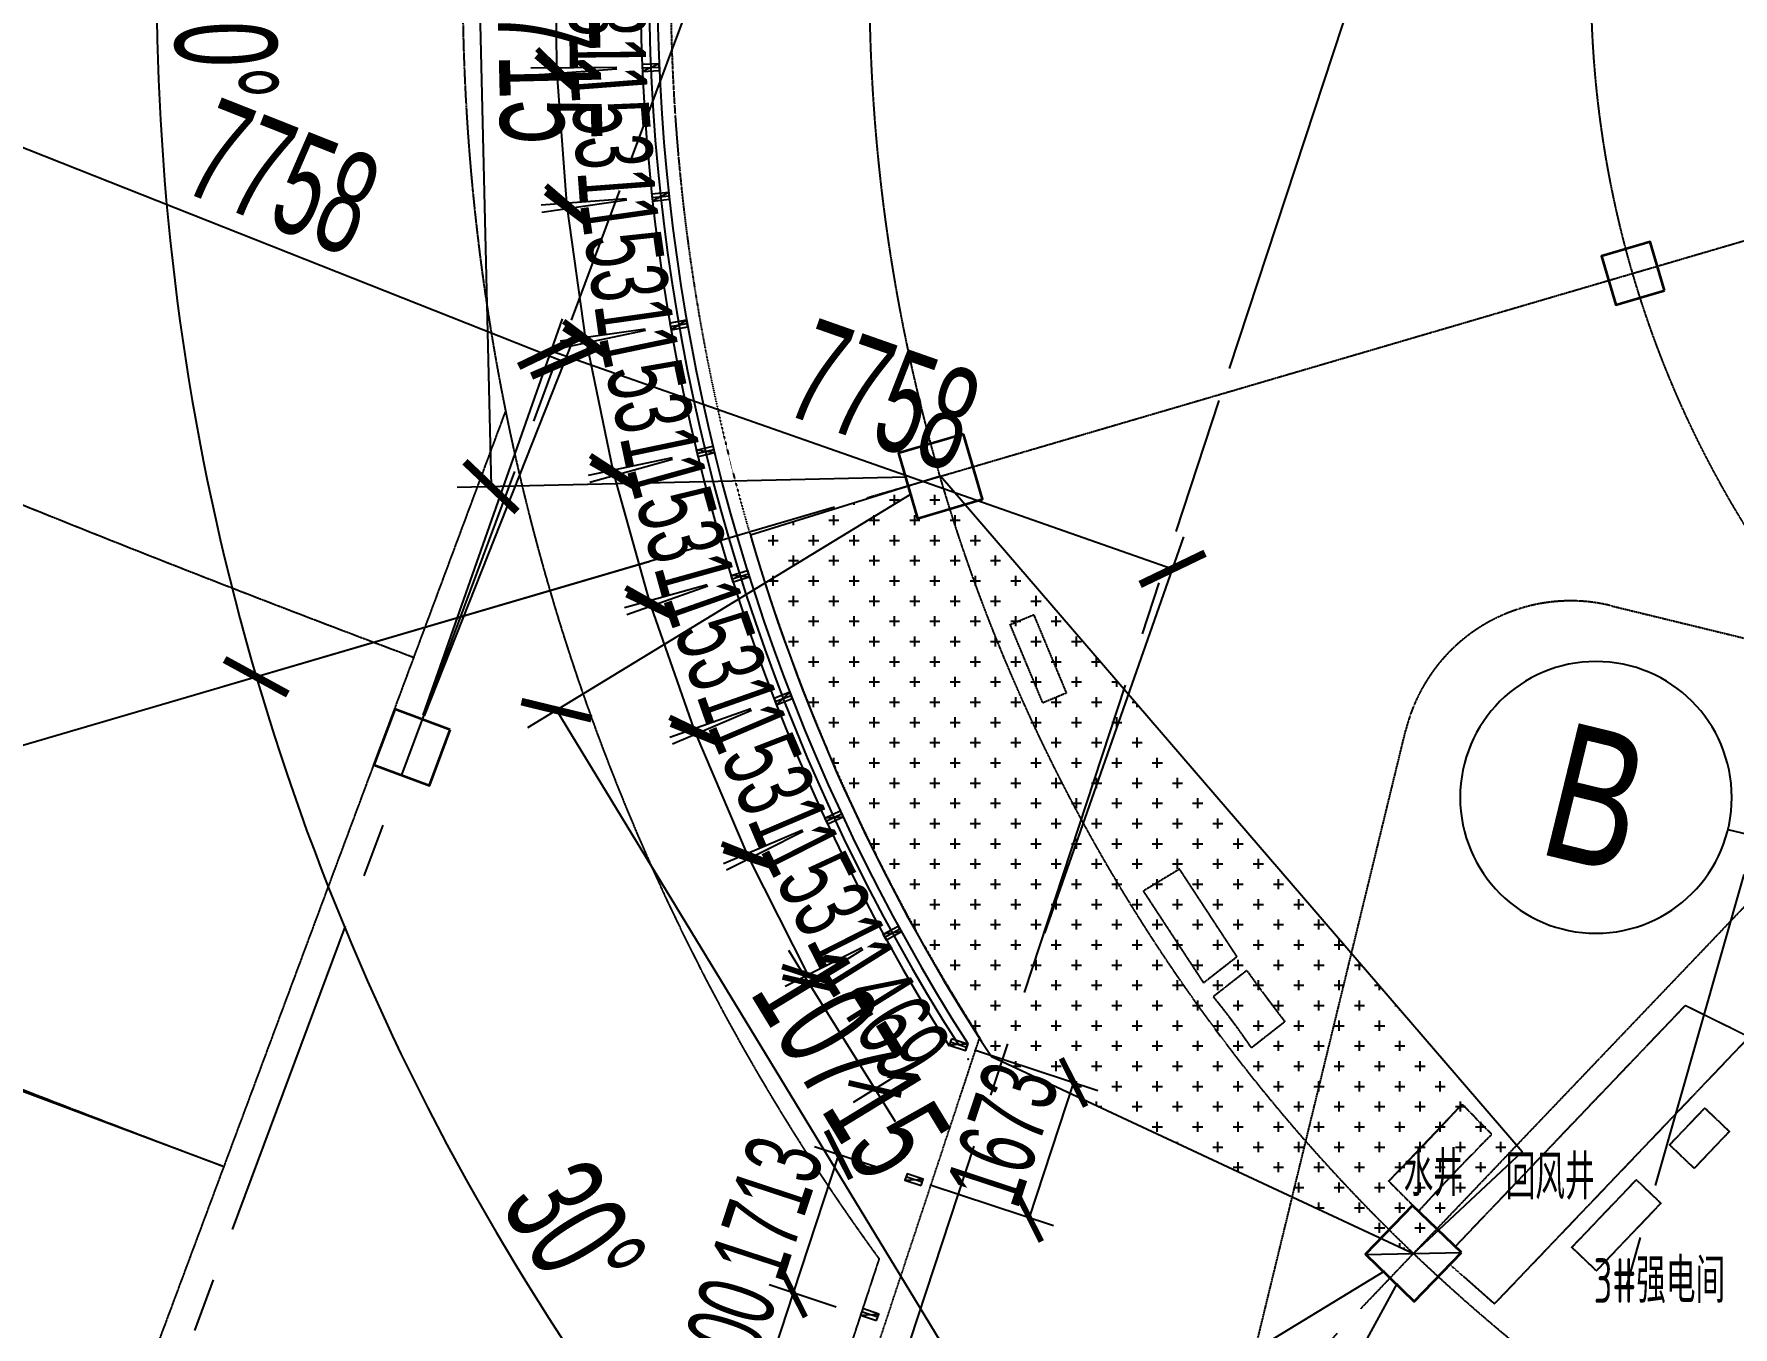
# Model space of a CAD drawing. Extents: x -668578 to 2331563, y -1202445 to 1620273.
# Drawn here: x 247907 to 267923, y 99156 to 114382 of the extents above; entities that cross this region are included whole.
import ezdxf
from ezdxf.enums import TextEntityAlignment as Align

# ---------------------------------------------------------------- set-up
doc = ezdxf.new("R2010")
doc.units = 0
for name, pattern in [('CENTER2', [28.575, 19.05, -3.175, 3.175, -3.175]), ('DASH', [0.35, 0.25, -0.1]), ('DOT2', [0.125, 0, -0.125]), ('DOTE', [2.42, 2, -0.2, 0.02, -0.2])]:
    doc.linetypes.add(name, pattern=pattern)
doc.layers.get('0').update_dxf_attribs({"color": 8})
doc.layers.get('Defpoints').update_dxf_attribs({"color": 8})
for name, color, linetype in [('#标注', 8, 'Continuous'), ('#轴线', 8, 'CENTER2'), ('A-AL', 8, 'Continuous'), ('A-BEAM-PLAN-C', 8, 'Continuous'), ('A-DIMS-150', 8, 'Continuous'), ('A-DIMS-200', 8, 'Continuous'), ('A-EVTR', 8, 'Continuous'), ('A-FLOR-OTLN', 8, 'DOT2'), ('A-GLASS', 8, 'Continuous'), ('A-WIND-FRAM', 8, 'Continuous'), ('C-AXIS', 8, 'DOTE'), ('G-EVAC', 8, 'Continuous'), ('G-PATT', 8, 'Continuous'), ('外轮廓', 8, 'Continuous'), ('建-文字', 8, 'Continuous'), ('建-消防-防火分区填充', 8, 'Continuous')]:
    doc.layers.add(name, color=color, linetype=linetype)
doc.layers.add('水-修改20240624', color=8, linetype='Continuous', plot=False)
doc.layers.add('砼柱', color=8, linetype='Continuous', lineweight=35)
doc.styles.add('JHZX', font='jrs.shx', dxfattribs={"width": 0.6, "bigfont": 'jhz.shx'})
doc.styles.add('XD2008', font='xd-hzs.shx', dxfattribs={"width": 0.7, "bigfont": 'xd-hztxt.shx'})
doc.dimstyles.new('JZBZ-300', dxfattribs={"dimscale": 300, "dimtxt": 3, "dimasz": 1.5, "dimexe": 1, "dimexo": 1, "dimgap": 0.5, "dimtad": 1, "dimdec": 0, "dimdsep": 46, "dimtxsty": 'JHZX', "dimblk1": 'ARCHTICK', "dimblk2": 'ARCHTICK', "dimsah": 1, "dimcen": 0, "dimclrd": 1, "dimclre": 1, "dimclrt": 2, "dimazin": 2, "dimtfac": 1, "dimtdec": 0, "dimtix": 1, "dimtmove": 0, "dimatfit": 3, "dimfxl": 0, "dimtolj": 1, "dimlwd": -1, "dimlwe": -1, "dimarcsym": 0})
doc.dimstyles.new('JZBZ-400', dxfattribs={"dimscale": 400, "dimtxt": 3, "dimasz": 1.5, "dimexe": 1, "dimexo": 1, "dimgap": 0.5, "dimtad": 1, "dimdec": 0, "dimdsep": 46, "dimtxsty": 'JHZX', "dimblk1": 'ARCHTICK', "dimblk2": 'ARCHTICK', "dimsah": 1, "dimcen": 0, "dimclrd": 1, "dimclre": 1, "dimclrt": 2, "dimazin": 2, "dimtfac": 1, "dimtdec": 0, "dimtix": 1, "dimtmove": 0, "dimatfit": 3, "dimfxl": 0, "dimtolj": 1, "dimlwd": -1, "dimlwe": -1, "dimarcsym": 0})

# ---------------------------------------------------------------- blocks, each defined once
blk = doc.blocks.new('_ARCHTICK')
at = {"color": 0, "linetype": 'ByBlock', "const_width": 0.15}
blk.add_lwpolyline([(-0.5, -0.5), (0.5, 0.5)], dxfattribs=at)
blk = doc.blocks.new('*D2918')
at = {"layer": '#标注', "ltscale": 300, "transparency": 16777216}
for p, q in [((52517, 44290), (60086, 50671)), ((174425, -21557), (175612, -11729))]:
    blk.add_line(p, q, dxfattribs=at)
blk.add_arc((197092, 166179), 179600, 220.13382, 263.11563, dxfattribs=at)
at = {"layer": 'Defpoints', "color": 0, "ltscale": 300, "transparency": 16777216}
for p in [(197092, 166179), (52212, 44032), (92699, 20035), (174378, -21955)]:
    blk.add_point(p, dxfattribs=at)
at = {"layer": '#标注', "ltscale": 300, "transparency": 16777216, "xscale": 600, "yscale": 600, "zscale": 600}
for p, rotation in [((59781, 50414), 130.1338192809486), ((175564, -12126), 353.1156299250185)]:
    blk.add_blockref('_ARCHTICK', p, dxfattribs=dict(at, rotation=rotation))
at = {"layer": '#标注', "ltscale": 300, "transparency": 16777216, "insert": (112118, 8861), "char_height": 1200, "attachment_point": 5, "rotation": 331.6247, "style": 'JHZX'}
blk.add_mtext('\\A1;42.98°', dxfattribs=at)
blk = doc.blocks.new('*D2917')
at = {"layer": '#标注', "ltscale": 300, "transparency": 16777216}
for p, q in [((124057, -8248), (126954, -1330)), ((130999, -10995), (133620, -3968))]:
    blk.add_line(p, q, dxfattribs=at)
blk.add_arc((197092, 166179), 182000, 247.28023, 249.54243, dxfattribs=at)
at = {"layer": 'Defpoints', "color": 0, "ltscale": 300, "transparency": 16777216}
for p in [(197092, 166179), (129015, -2609), (123903, -8617), (130859, -11369)]:
    blk.add_point(p, dxfattribs=at)
at = {"layer": '#标注', "ltscale": 300, "transparency": 16777216, "xscale": 600, "yscale": 600, "zscale": 600}
for p, rotation in [((126799, -1698), 157.2802253813059), ((133481, -4342), 339.5424261212693)]:
    blk.add_blockref('_ARCHTICK', p, dxfattribs=dict(at, rotation=rotation))
at = {"layer": '#标注', "ltscale": 300, "transparency": 16777216, "insert": (130421, -2309), "char_height": 1200, "attachment_point": 5, "rotation": 338.4113, "style": 'JHZX'}
blk.add_mtext('\\A1;2.26°', dxfattribs=at)
blk = doc.blocks.new('*D2933')
at = {"layer": '#标注', "ltscale": 300, "transparency": 16777216}
for p, q in [((130999, -10995), (133620, -3968)), ((138044, -13465), (140386, -6340))]:
    blk.add_line(p, q, dxfattribs=at)
blk.add_arc((197092, 166179), 182000, 249.54243, 251.80463, dxfattribs=at)
at = {"layer": 'Defpoints', "color": 0, "ltscale": 300, "transparency": 16777216}
for p in [(197092, 166179), (135730, -5165), (130859, -11369), (137919, -13845)]:
    blk.add_point(p, dxfattribs=at)
at = {"layer": '#标注', "ltscale": 300, "transparency": 16777216, "xscale": 600, "yscale": 600, "zscale": 600}
for p, rotation in [((133481, -4342), 159.5424261212701), ((140261, -6720), 341.8046268610909)]:
    blk.add_blockref('_ARCHTICK', p, dxfattribs=dict(at, rotation=rotation))
at = {"layer": '#标注', "ltscale": 300, "transparency": 16777216, "insert": (137124, -4810), "char_height": 1200, "attachment_point": 5, "rotation": 340.6735, "style": 'JHZX'}
blk.add_mtext('\\A1;2.26°', dxfattribs=at)
blk = doc.blocks.new('*D2934')
at = {"layer": '#标注', "ltscale": 300, "transparency": 16777216}
for p, q in [((138044, -13465), (140386, -6340)), ((145181, -15656), (147240, -8444))]:
    blk.add_line(p, q, dxfattribs=at)
blk.add_arc((197092, 166179), 182000, 251.80463, 254.06683, dxfattribs=at)
at = {"layer": 'Defpoints', "color": 0, "ltscale": 300, "transparency": 16777216}
for p in [(197092, 166179), (142542, -7453), (137919, -13845), (145071, -16041)]:
    blk.add_point(p, dxfattribs=at)
at = {"layer": '#标注', "ltscale": 300, "transparency": 16777216, "xscale": 600, "yscale": 600, "zscale": 600}
for p, rotation in [((140261, -6720), 161.8046268610923), ((147130, -8829), 344.0668271582924)]:
    blk.add_blockref('_ARCHTICK', p, dxfattribs=dict(at, rotation=rotation))
at = {"layer": '#标注', "ltscale": 300, "transparency": 16777216, "insert": (143920, -7044), "char_height": 1200, "attachment_point": 5, "rotation": 342.9357, "style": 'JHZX'}
blk.add_mtext('\\A1;2.26°', dxfattribs=at)
blk = doc.blocks.new('*D2939')
at = {"layer": '#标注', "ltscale": 300, "transparency": 16777216}
for p, q in [((-1773, -1481), (-9342, -7863)), ((165914, -92056), (164727, -101884))]:
    blk.add_line(p, q, dxfattribs=at)
blk.add_arc((197092, 166179), 269610, 220.13382, 263.11563, dxfattribs=at)
at = {"layer": 'Defpoints', "color": 0, "ltscale": 300, "transparency": 16777216}
for p in [(197092, 166179), (-1467, -1224), (40380, -53208), (165962, -91659)]:
    blk.add_point(p, dxfattribs=at)
at = {"layer": '#标注', "ltscale": 300, "transparency": 16777216, "xscale": 600, "yscale": 600, "zscale": 600}
for p, rotation in [((-9036, -7605), 130.1338192809485), ((164775, -101487), 353.1156299250187)]:
    blk.add_blockref('_ARCHTICK', p, dxfattribs=dict(at, rotation=rotation))
at = {"layer": '#标注', "ltscale": 300, "transparency": 16777216, "insert": (69342, -70334), "char_height": 1200, "attachment_point": 5, "rotation": 331.6247, "style": 'JHZX'}
blk.add_mtext('\\A1;42.98°', dxfattribs=at)
blk = doc.blocks.new('*U2924')
at = {"linetype": 'ByBlock'}
blk.add_line((0, -20), (0, 0), dxfattribs=at)
blk.add_circle((0, -24), 4, dxfattribs=at)
at = {"color": 253, "linetype": 'ByBlock', "style": 'JHZX', "width": 0.75}
blk.add_attdef('AXES', text='', height=4, dxfattribs=at).set_placement((0, -24), align=Align.MIDDLE_CENTER)
blk = doc.blocks.new('*U2976')
at = {"linetype": 'ByBlock'}
blk.add_line((20, 0), (0, 0), dxfattribs=at)
blk.add_circle((24, 0), 4, dxfattribs=at)
at = {"color": 253, "linetype": 'ByBlock', "style": 'JHZX', "width": 0.75}
blk.add_attdef('AXES', text='', height=4, dxfattribs=at).set_placement((24, 0), align=Align.MIDDLE_CENTER)
blk = doc.blocks.new('*D2949')
at = {"layer": '#标注', "ltscale": 300, "transparency": 16777216}
for p, q in [((133126, -3716), (125838, -1943)), ((133390, -15101), (126193, -17210))]:
    blk.add_line(p, q, dxfattribs=at)
blk.add_arc((154503, -8916), 29100, 166.329, 196.329, dxfattribs=at)
at = {"layer": 'Defpoints', "color": 0, "ltscale": 300, "transparency": 16777216}
for p in [(133515, -3810), (125462, -7052), (154503, -8916), (133774, -14988)]:
    blk.add_point(p, dxfattribs=at)
at = {"layer": '#标注', "ltscale": 300, "transparency": 16777216, "xscale": 600, "yscale": 600, "zscale": 600}
for p, rotation in [((126227, -2038), 76.32902802312397), ((126576, -17097), 286.3290280231245)]:
    blk.add_blockref('_ARCHTICK', p, dxfattribs=dict(at, rotation=rotation))
at = {"layer": '#标注', "ltscale": 300, "transparency": 16777216, "insert": (126210, -9572), "char_height": 1200, "attachment_point": 5, "rotation": 271.329, "style": 'JHZX'}
blk.add_mtext('\\A1;30°', dxfattribs=at)
blk = doc.blocks.new('*D2950')
at = {"layer": '#标注', "ltscale": 300, "transparency": 16777216}
for p, q in [((133390, -15101), (126193, -17210)), ((139311, -24829), (134132, -30253))]:
    blk.add_line(p, q, dxfattribs=at)
blk.add_arc((154503, -8916), 29100, 196.329, 226.329, dxfattribs=at)
at = {"layer": 'Defpoints', "color": 0, "ltscale": 300, "transparency": 16777216}
for p in [(154503, -8916), (133774, -14988), (128421, -21822), (139587, -24539)]:
    blk.add_point(p, dxfattribs=at)
at = {"layer": '#标注', "ltscale": 300, "transparency": 16777216, "xscale": 600, "yscale": 600, "zscale": 600}
for p, rotation in [((126576, -17097), 106.3290280231245), ((134409, -29964), 316.3290280231343)]:
    blk.add_blockref('_ARCHTICK', p, dxfattribs=dict(at, rotation=rotation))
at = {"layer": '#标注', "ltscale": 300, "transparency": 16777216, "insert": (130329, -23630), "char_height": 1200, "attachment_point": 5, "rotation": 301.329, "style": 'JHZX'}
blk.add_mtext('\\A1;30°', dxfattribs=at)
blk = doc.blocks.new('*D2986')
at = {"layer": '#标注', "ltscale": 300, "transparency": 16777216}
for p, q in [((140017, -24239), (137476, -28887)), ((137668, -28536), (147069, -33677)), ((149418, -29380), (146877, -34027))]:
    blk.add_line(p, q, dxfattribs=at)
at = {"layer": 'Defpoints', "color": 0, "ltscale": 300, "transparency": 16777216}
for p in [(140209, -23888), (149610, -29029), (147069, -33677)]:
    blk.add_point(p, dxfattribs=at)
at = {"layer": '#标注', "ltscale": 300, "transparency": 16777216, "xscale": 600, "yscale": 600, "zscale": 600}
for p, rotation in [((137668, -28536), 151.3290179572674), ((147069, -33677), 331.3290179572674)]:
    blk.add_blockref('_ARCHTICK', p, dxfattribs=dict(at, rotation=rotation))
at = {"layer": '#标注', "ltscale": 300, "transparency": 16777216, "insert": (142752, -30404), "char_height": 1200, "attachment_point": 5, "rotation": 331.329, "style": 'JHZX'}
blk.add_mtext('\\A1;10715', dxfattribs=at)
blk = doc.blocks.new('*D2987')
at = {"layer": '#标注', "ltscale": 300, "transparency": 16777216}
for p, q in [((134296, -14943), (129771, -17698)), ((130113, -17490), (135684, -26642)), ((139867, -24096), (135343, -26850))]:
    blk.add_line(p, q, dxfattribs=at)
at = {"layer": 'Defpoints', "color": 0, "ltscale": 300, "transparency": 16777216}
for p in [(134638, -14735), (140209, -23888), (135684, -26642)]:
    blk.add_point(p, dxfattribs=at)
at = {"layer": '#标注', "ltscale": 300, "transparency": 16777216, "xscale": 600, "yscale": 600, "zscale": 600}
for p, rotation in [((130113, -17490), 121.3290179573024), ((135684, -26642), 301.3290179573024)]:
    blk.add_blockref('_ARCHTICK', p, dxfattribs=dict(at, rotation=rotation))
at = {"layer": '#标注', "ltscale": 300, "transparency": 16777216, "insert": (133582, -21650), "char_height": 1200, "attachment_point": 5, "rotation": 301.329, "style": 'JHZX'}
blk.add_mtext('\\A1;10715', dxfattribs=at)
blk = doc.blocks.new('*D2988')
at = {"layer": '#标注', "ltscale": 300, "transparency": 16777216}
for p, q in [((133989, -4032), (128694, -4155)), ((129094, -4146), (129342, -14858)), ((134238, -14745), (128942, -14868))]:
    blk.add_line(p, q, dxfattribs=at)
at = {"layer": 'Defpoints', "color": 0, "ltscale": 300, "transparency": 16777216}
for p in [(134389, -4023), (134638, -14735), (129342, -14858)]:
    blk.add_point(p, dxfattribs=at)
at = {"layer": '#标注', "ltscale": 300, "transparency": 16777216, "xscale": 600, "yscale": 600, "zscale": 600}
for p, rotation in [((129094, -4146), 91.32901795722822), ((129342, -14858), 271.3290179572282)]:
    blk.add_blockref('_ARCHTICK', p, dxfattribs=dict(at, rotation=rotation))
at = {"layer": '#标注', "ltscale": 300, "transparency": 16777216, "insert": (130018, -9484), "char_height": 1200, "attachment_point": 5, "rotation": 271.329, "style": 'JHZX'}
blk.add_mtext('\\A1;10715', dxfattribs=at)
blk = doc.blocks.new('*D2990')
at = {"layer": '#标注', "ltscale": 300, "transparency": 16777216}
for p, q in [((139311, -24829), (134132, -30253)), ((149303, -30292), (147530, -37580))]:
    blk.add_line(p, q, dxfattribs=at)
blk.add_arc((154503, -8916), 29100, 226.329, 256.329, dxfattribs=at)
at = {"layer": 'Defpoints', "color": 0, "ltscale": 300, "transparency": 16777216}
for p in [(154503, -8916), (139587, -24539), (149398, -29904), (138369, -33134)]:
    blk.add_point(p, dxfattribs=at)
at = {"layer": '#标注', "ltscale": 300, "transparency": 16777216, "xscale": 600, "yscale": 600, "zscale": 600}
for p, rotation in [((134409, -29964), 136.3290280231214), ((147625, -37191), 346.3290280231255)]:
    blk.add_blockref('_ARCHTICK', p, dxfattribs=dict(at, rotation=rotation))
at = {"layer": '#标注', "ltscale": 300, "transparency": 16777216, "insert": (140925, -33746), "char_height": 1200, "attachment_point": 5, "rotation": 331.329, "style": 'JHZX'}
blk.add_mtext('\\A1;30°', dxfattribs=at)
blk = doc.blocks.new('*D3003')
at = {"layer": '#标注', "transparency": 16777216}
for p, q in [((-33156, -5786), (-31360, -1246)), ((-31507, -1618), (-24293, -4472)), ((-25943, -8640), (-24146, -4100))]:
    blk.add_line(p, q, dxfattribs=at)
at = {"layer": 'Defpoints', "color": 0, "transparency": 16777216}
for p in [(-24293, -4472), (-33304, -6158), (-26090, -9012)]:
    blk.add_point(p, dxfattribs=at)
at = {"layer": '#标注', "transparency": 16777216, "xscale": 600, "yscale": 600, "zscale": 600}
for p, rotation in [((-31507, -1618), 158.4113313762998), ((-24293, -4472), 338.4113313762998)]:
    blk.add_blockref('_ARCHTICK', p, dxfattribs=dict(at, rotation=rotation))
at = {"layer": '#标注', "transparency": 16777216, "insert": (-27606, -2301), "char_height": 1200, "attachment_point": 5, "rotation": 338.4113, "style": 'JHZX'}
blk.add_mtext('\\A1;7758', dxfattribs=at)
blk = doc.blocks.new('*D3004')
at = {"layer": '#标注', "transparency": 16777216}
for p, q in [((-25958, -8635), (-24320, -3965)), ((-24452, -4343), (-17131, -6910)), ((-18637, -11202), (-16999, -6533))]:
    blk.add_line(p, q, dxfattribs=at)
at = {"layer": 'Defpoints', "color": 0, "transparency": 16777216}
for p in [(-17131, -6910), (-26090, -9012), (-18769, -11580)]:
    blk.add_point(p, dxfattribs=at)
at = {"layer": '#标注', "transparency": 16777216, "xscale": 600, "yscale": 600, "zscale": 600}
for p, rotation in [((-24452, -4343), 160.6735245071912), ((-17131, -6910), 340.6735245071912)]:
    blk.add_blockref('_ARCHTICK', p, dxfattribs=dict(at, rotation=rotation))
at = {"layer": '#标注', "transparency": 16777216, "insert": (-20527, -4871), "char_height": 1200, "attachment_point": 5, "rotation": 340.6735, "style": 'JHZX'}
blk.add_mtext('\\A1;7758', dxfattribs=at)
blk = doc.blocks.new('*D2611')
at = {"layer": '#标注', "color": 1, "ltscale": 300, "transparency": 16777216}
for p, q in [((254758, 115520), (253746, 115510)), ((254046, 115513), (254062, 113982)), ((254773, 113989), (253762, 113979))]:
    blk.add_line(p, q, dxfattribs=at)
at = {"layer": 'Defpoints', "color": 0, "ltscale": 300, "transparency": 16777216}
for p in [(255058, 115523), (254062, 113982), (255073, 113992)]:
    blk.add_point(p, dxfattribs=at)
at = {"layer": '#标注', "color": 1, "ltscale": 300, "transparency": 16777216, "xscale": 450, "yscale": 450, "zscale": 450}
for p, rotation in [((254046, 115513), 90.57941006005632), ((254062, 113982), 270.5794100600563)]:
    blk.add_blockref('_ARCHTICK', p, dxfattribs=dict(at, rotation=rotation))
at = {"layer": '#标注', "color": 2, "ltscale": 300, "transparency": 16777216, "insert": (254654, 114754), "char_height": 900, "attachment_point": 5, "rotation": 270.5794, "style": 'JHZX'}
blk.add_mtext('\\A1;1531', dxfattribs=at)
blk = doc.blocks.new('*D2612')
at = {"layer": '#标注', "color": 1, "ltscale": 300, "transparency": 16777216}
for p, q in [((254774, 113970), (253765, 113894)), ((254065, 113916), (254180, 112390)), ((254889, 112443), (253881, 112367))]:
    blk.add_line(p, q, dxfattribs=at)
at = {"layer": 'Defpoints', "color": 0, "ltscale": 300, "transparency": 16777216}
for p in [(255073, 113993), (254180, 112390), (255189, 112466)]:
    blk.add_point(p, dxfattribs=at)
at = {"layer": '#标注', "color": 1, "ltscale": 300, "transparency": 16777216, "xscale": 450, "yscale": 450, "zscale": 450}
for p, rotation in [((254065, 113916), 94.32810417499589), ((254180, 112390), 274.3281041749959)]:
    blk.add_blockref('_ARCHTICK', p, dxfattribs=dict(at, rotation=rotation))
at = {"layer": '#标注', "color": 2, "ltscale": 300, "transparency": 16777216, "insert": (254721, 113198), "char_height": 900, "attachment_point": 5, "rotation": 274.3281, "style": 'JHZX'}
blk.add_mtext('\\A1;1531', dxfattribs=at)
blk = doc.blocks.new('*D2613')
at = {"layer": '#标注', "color": 1, "ltscale": 300, "transparency": 16777216}
for p, q in [((254891, 112424), (253890, 112282)), ((254187, 112324), (254402, 110808)), ((255107, 110908), (254105, 110766))]:
    blk.add_line(p, q, dxfattribs=at)
at = {"layer": 'Defpoints', "color": 0, "ltscale": 300, "transparency": 16777216}
for p in [(255189, 112466), (255404, 110950), (254402, 110808)]:
    blk.add_point(p, dxfattribs=at)
at = {"layer": '#标注', "color": 1, "ltscale": 300, "transparency": 16777216, "xscale": 450, "yscale": 450, "zscale": 450}
for p, rotation in [((254187, 112324), 98.0767982899356), ((254402, 110808), 278.0767982899356)]:
    blk.add_blockref('_ARCHTICK', p, dxfattribs=dict(at, rotation=rotation))
at = {"layer": '#标注', "color": 2, "ltscale": 300, "transparency": 16777216, "insert": (254889, 111651), "char_height": 900, "attachment_point": 5, "rotation": 278.0768, "style": 'JHZX'}
blk.add_mtext('\\A1;1531', dxfattribs=at)
blk = doc.blocks.new('*D2614')
at = {"layer": '#标注', "color": 1, "ltscale": 300, "transparency": 16777216}
for p, q in [((255110, 110889), (254120, 110682)), ((254414, 110744), (254728, 109245)), ((255424, 109391), (254434, 109183))]:
    blk.add_line(p, q, dxfattribs=at)
at = {"layer": 'Defpoints', "color": 0, "ltscale": 300, "transparency": 16777216}
for p in [(255404, 110951), (255717, 109452), (254728, 109245)]:
    blk.add_point(p, dxfattribs=at)
at = {"layer": '#标注', "color": 1, "ltscale": 300, "transparency": 16777216, "xscale": 450, "yscale": 450, "zscale": 450}
for p, rotation in [((254414, 110744), 101.8254924048745), ((254728, 109245), 281.8254924048745)]:
    blk.add_blockref('_ARCHTICK', p, dxfattribs=dict(at, rotation=rotation))
at = {"layer": '#标注', "color": 2, "ltscale": 300, "transparency": 16777216, "insert": (255158, 110117), "char_height": 900, "attachment_point": 5, "rotation": 281.8255, "style": 'JHZX'}
blk.add_mtext('\\A1;1531', dxfattribs=at)
blk = doc.blocks.new('*D2615')
at = {"layer": '#标注', "color": 1, "ltscale": 300, "transparency": 16777216}
for p, q in [((255428, 109372), (254454, 109101)), ((254743, 109181), (255154, 107706)), ((255839, 107897), (254865, 107626))]:
    blk.add_line(p, q, dxfattribs=at)
at = {"layer": 'Defpoints', "color": 0, "ltscale": 300, "transparency": 16777216}
for p in [(255717, 109453), (256128, 107978), (255154, 107706)]:
    blk.add_point(p, dxfattribs=at)
at = {"layer": '#标注', "color": 1, "ltscale": 300, "transparency": 16777216, "xscale": 450, "yscale": 450, "zscale": 450}
for p, rotation in [((254743, 109181), 105.5741865198145), ((255154, 107706), 285.5741865198145)]:
    blk.add_blockref('_ARCHTICK', p, dxfattribs=dict(at, rotation=rotation))
at = {"layer": '#标注', "color": 2, "ltscale": 300, "transparency": 16777216, "insert": (255527, 108605), "char_height": 900, "attachment_point": 5, "rotation": 285.5742, "style": 'JHZX'}
blk.add_mtext('\\A1;1531', dxfattribs=at)
blk = doc.blocks.new('*D2616')
at = {"layer": '#标注', "color": 1, "ltscale": 300, "transparency": 16777216}
for p, q in [((255845, 107879), (254891, 107544)), ((255174, 107643), (255681, 106198)), ((256352, 106434), (255397, 106099))]:
    blk.add_line(p, q, dxfattribs=at)
at = {"layer": 'Defpoints', "color": 0, "ltscale": 300, "transparency": 16777216}
for p in [(256128, 107978), (256635, 106533), (255681, 106198)]:
    blk.add_point(p, dxfattribs=at)
at = {"layer": '#标注', "color": 1, "ltscale": 300, "transparency": 16777216, "xscale": 450, "yscale": 450, "zscale": 450}
for p, rotation in [((255174, 107643), 109.3228806347538), ((255681, 106198), 289.3228806347538)]:
    blk.add_blockref('_ARCHTICK', p, dxfattribs=dict(at, rotation=rotation))
at = {"layer": '#标注', "color": 2, "ltscale": 300, "transparency": 16777216, "insert": (255993, 107119), "char_height": 900, "attachment_point": 5, "rotation": 289.3229, "style": 'JHZX'}
blk.add_mtext('\\A1;1531', dxfattribs=at)
blk = doc.blocks.new('*D2617')
at = {"layer": '#标注', "color": 1, "ltscale": 300, "transparency": 16777216}
for p, q in [((256359, 106416), (255428, 106020)), ((255704, 106137), (256304, 104728)), ((256959, 105007), (256028, 104611))]:
    blk.add_line(p, q, dxfattribs=at)
at = {"layer": 'Defpoints', "color": 0, "ltscale": 300, "transparency": 16777216}
for p in [(256635, 106534), (257235, 105125), (256304, 104728)]:
    blk.add_point(p, dxfattribs=at)
at = {"layer": '#标注', "color": 1, "ltscale": 300, "transparency": 16777216, "xscale": 450, "yscale": 450, "zscale": 450}
for p, rotation in [((255704, 106137), 113.0715747496935), ((256304, 104728), 293.0715747496935)]:
    blk.add_blockref('_ARCHTICK', p, dxfattribs=dict(at, rotation=rotation))
at = {"layer": '#标注', "color": 2, "ltscale": 300, "transparency": 16777216, "insert": (256556, 105668), "char_height": 900, "attachment_point": 5, "rotation": 293.0716, "style": 'JHZX'}
blk.add_mtext('\\A1;1531', dxfattribs=at)
blk = doc.blocks.new('*D2618')
at = {"layer": '#标注', "color": 1, "ltscale": 300, "transparency": 16777216}
for p, q in [((256967, 104990), (256064, 104534)), ((256332, 104669), (257023, 103302)), ((257658, 103623), (256755, 103167))]:
    blk.add_line(p, q, dxfattribs=at)
at = {"layer": 'Defpoints', "color": 0, "ltscale": 300, "transparency": 16777216}
for p in [(257235, 105125), (257925, 103759), (257023, 103302)]:
    blk.add_point(p, dxfattribs=at)
at = {"layer": '#标注', "color": 1, "ltscale": 300, "transparency": 16777216, "xscale": 450, "yscale": 450, "zscale": 450}
for p, rotation in [((256332, 104669), 116.8202688646332), ((257023, 103302), 296.8202688646332)]:
    blk.add_blockref('_ARCHTICK', p, dxfattribs=dict(at, rotation=rotation))
at = {"layer": '#标注', "color": 2, "ltscale": 300, "transparency": 16777216, "insert": (257213, 104256), "char_height": 900, "attachment_point": 5, "rotation": 296.8203, "style": 'JHZX'}
blk.add_mtext('\\A1;1531', dxfattribs=at)
blk = doc.blocks.new('*D2619')
at = {"layer": '#标注', "color": 1, "ltscale": 300, "transparency": 16777216}
for p, q in [((257671, 103601), (256782, 103047)), ((257036, 103206), (256799, 103588)), ((257036, 103206), (257813, 101959)), ((258447, 102354), (257558, 101801)), ((257813, 101959), (258051, 101577))]:
    blk.add_line(p, q, dxfattribs=at)
at = {"layer": 'Defpoints', "color": 0, "ltscale": 300, "transparency": 16777216}
for p in [(257925, 103759), (258702, 102513), (257813, 101959)]:
    blk.add_point(p, dxfattribs=at)
at = {"layer": '#标注', "color": 1, "ltscale": 300, "transparency": 16777216, "xscale": 450, "yscale": 450, "zscale": 450}
for p, rotation in [((257036, 103206), 301.9167727874669), ((257813, 101959), 121.9167727874669)]:
    blk.add_blockref('_ARCHTICK', p, dxfattribs=dict(at, rotation=rotation))
at = {"layer": '#标注', "color": 2, "ltscale": 300, "transparency": 16777216, "insert": (257934, 102900), "char_height": 900, "attachment_point": 5, "rotation": 301.9168, "style": 'JHZX'}
blk.add_mtext('\\A1;1469', dxfattribs=at)
blk = doc.blocks.new('*D2620')
at = {"layer": '#标注', "color": 1, "ltscale": 300, "transparency": 16777216}
for p, q in [((258987, 102419), (260438, 101942)), ((260153, 102036), (259631, 100447)), ((258464, 100830), (259916, 100353))]:
    blk.add_line(p, q, dxfattribs=at)
at = {"layer": 'Defpoints', "color": 0, "ltscale": 300, "transparency": 16777216}
for p in [(258702, 102513), (258179, 100924), (259631, 100447)]:
    blk.add_point(p, dxfattribs=at)
at = {"layer": '#标注', "color": 1, "ltscale": 300, "transparency": 16777216, "xscale": 450, "yscale": 450, "zscale": 450}
for p, rotation in [((260153, 102036), 71.81168064440934), ((259631, 100447), 251.8116806444094)]:
    blk.add_blockref('_ARCHTICK', p, dxfattribs=dict(at, rotation=rotation))
at = {"layer": '#标注', "color": 2, "ltscale": 300, "transparency": 16777216, "insert": (259322, 101428), "char_height": 900, "attachment_point": 5, "rotation": 71.8117, "style": 'JHZX'}
blk.add_mtext('\\A1;1673', dxfattribs=at)
blk = doc.blocks.new('*D2621')
at = {"layer": '#标注', "color": 1, "ltscale": 300, "transparency": 16777216}
for p, q in [((257386, 101184), (256851, 99557)), ((257894, 101017), (257101, 101278)), ((257359, 99390), (256566, 99651))]:
    blk.add_line(p, q, dxfattribs=at)
at = {"layer": 'Defpoints', "color": 0, "ltscale": 300, "transparency": 16777216}
for p in [(258179, 100924), (256851, 99557), (257644, 99296)]:
    blk.add_point(p, dxfattribs=at)
at = {"layer": '#标注', "color": 1, "ltscale": 300, "transparency": 16777216, "xscale": 450, "yscale": 450, "zscale": 450}
for p, rotation in [((257386, 101184), 71.79775938522008), ((256851, 99557), 251.7977593852201)]:
    blk.add_blockref('_ARCHTICK', p, dxfattribs=dict(at, rotation=rotation))
at = {"layer": '#标注', "color": 2, "ltscale": 300, "transparency": 16777216, "insert": (256549, 100558), "char_height": 900, "attachment_point": 5, "rotation": 71.7978, "style": 'JHZX'}
blk.add_mtext('\\A1;1713', dxfattribs=at)
blk = doc.blocks.new('*D2622')
at = {"layer": '#标注', "color": 1, "ltscale": 300, "transparency": 16777216}
for p, q in [((256851, 99557), (256289, 97846)), ((257359, 99390), (256566, 99651)), ((256797, 97679), (256004, 97940))]:
    blk.add_line(p, q, dxfattribs=at)
at = {"layer": 'Defpoints', "color": 0, "ltscale": 300, "transparency": 16777216}
for p in [(257644, 99296), (256289, 97846), (257082, 97586)]:
    blk.add_point(p, dxfattribs=at)
at = {"layer": '#标注', "color": 1, "ltscale": 300, "transparency": 16777216, "xscale": 450, "yscale": 450, "zscale": 450}
for p, rotation in [((256851, 99557), 71.80897456747265), ((256289, 97846), 251.8089745674727)]:
    blk.add_blockref('_ARCHTICK', p, dxfattribs=dict(at, rotation=rotation))
at = {"layer": '#标注', "color": 2, "ltscale": 300, "transparency": 16777216, "insert": (256000, 98889), "char_height": 900, "attachment_point": 5, "rotation": 71.809, "style": 'JHZX'}
blk.add_mtext('\\A1;1800', dxfattribs=at)
blk = doc.blocks.new('幕墙分隔')
for p, q in [((-40, -100), (40, 100)), ((0, 100), (0, -100))]:
    blk.add_line(p, q)
blk.add_lwpolyline([(-40, 100), (40, 100), (40, -100), (-40, -100)], close=True)
blk = doc.blocks.new('A$C3A516E1D')
at = {"layer": '砼柱', "lineweight": 35}
for points in [[(18175, 25295), (18007, 25871), (17431, 25702), (17600, 25126)], [(9917, 23605), (9150, 23380), (9375, 22612), (10142, 22837)], [(3871, 20122), (3216, 20367), (2971, 19711), (3627, 19466)], [(15783, 13966), (15207, 14522), (14652, 13946), (15227, 13390)]]:
    blk.add_lwpolyline(points, close=True, dxfattribs=at)
blk = doc.blocks.new('A$C2C9543EE')
at = {"layer": 'A-DIMS-150'}
h = blk.add_hatch(dxfattribs=at)
h.set_pattern_fill('CROSS', color=8, scale=150)
h.set_pattern_definition([(0, (-1641300.24, -145898.36), (238.125, 238.125), [119.0625, -357.1875]), (90, (-1641240.7, -145957.89), (-238.125, 238.125), [119.0625, -357.1875])])
edge = h.paths.add_edge_path()
edge.add_arc((84519, 77725), 22801, 196.2829, 213.3424)
edge.add_line((65471, 65192), (70443, 62873))
edge.add_line((70443, 62873), (71724, 64070))
edge.add_line((71724, 64070), (64872, 72026))
edge.add_line((64872, 72026), (62632, 71332))
at = {"layer": '水-修改20240624'}
blk.add_lwpolyline([(62632, 71332, 0.074574), (65471, 65192), (70443, 62873), (71724, 64070), (64872, 72026)], format="xyb", close=True, dxfattribs=at)
blk = doc.blocks.new('A$Caccc0cd0')
at = {"layer": '#标注'}
for p1, p2, distance, picture, middle in [((-33303.5, -6157.8), (-26089.9, -9012.2), 4882.8, '*D3003', (-27605.8, -2300.9)), ((-26089.9, -9012.2), (-18769.2, -11579.7), 4948.5, '*D3004', (-20527.1, -4871.4))]:
    dim = blk.add_aligned_dim(p1=p1, p2=p2, distance=distance, dimstyle='JZBZ-400', override={"dimclrd": 256, "dimclre": 256, "dimclrt": 256}, dxfattribs=at)
    dim.commit()
    dim.dimension.update_dxf_attribs({"geometry": picture, "text_midpoint": middle})
blk = doc.blocks.new('DSGDFG')
at = {"layer": '#标注', "ltscale": 300}
blk.add_line((139643.4, -23901.3), (140774.5, -23875.1), dxfattribs=at)
blk.add_arc((197092.2, 166179.2), 257800, 220.136073, 263.11563, dxfattribs=at)
at = {"layer": '#轴线', "ltscale": 200}
for p, q in [((106320.1, -77150.8), (130859.3, -11369.3)), ((115998, -80537.3), (137919.2, -13845.3)), ((125802.1, -83537.5), (145071.4, -16040.7))]:
    blk.add_line(p, q, dxfattribs=at)
for radius in [206950, 212800, 220600, 228400, 236200, 244000, 251800, 257800]:
    blk.add_arc((197092.2, 166179.2), radius, 218.438892, 265.140584, dxfattribs=at)
at = {"layer": 'C-AXIS', "ltscale": 2}
for p, q in [((133773.9, -14988.5), (151623.6, -9759)), ((152431.1, -11085.5), (139587.5, -24539.2))]:
    blk.add_line(p, q, dxfattribs=at)
for radius in [20700, 12200]:
    blk.add_circle((154502.6, -8915.6), radius, dxfattribs=at)
at = {"layer": '#标注', "ltscale": 300}
blk.add_blockref('A$Caccc0cd0', (154502.6, -8915.6), dxfattribs=at)
at = {"layer": '#标注', "linetype": 'ByBlock', "xscale": 400, "yscale": 400, "rotation": 286.3288078296102}
blk.add_blockref('*U2924', (131206.1, -15740.8), dxfattribs=at).add_auto_attribs({'AXES': '11'})
at = {"layer": '#标注'}
ref = blk.add_blockref('*U2976', (151687.2, -20786.4), dxfattribs=dict(at, xscale=-399.9999999999999, yscale=399.9999999999999, rotation=346.3290280223358))
ref.add_attrib('AXES', 'B', dxfattribs={"layer": '0', "color": 253, "linetype": 'ByBlock', "height": 1600, "rotation": 346.32903, "style": 'JHZX', "width": 0.75}).set_placement((142359.1, -18517.5), align=Align.MIDDLE_CENTER)
at = {"layer": '#标注', "ltscale": 300}
for base, center, p1, p2, picture, middle in [((40379.7, -53208.3), (197092.1, 166179.2), (-1467, -1223.5), (165961.7, -91658.5), '*D2939', (69341.6, -70334.5)), ((92698.6, 20034.9), (197092.1, 166179.2), (52211.6, 44032.2), (174377.5, -21954.5), '*D2918', (112118.4, 8861.3)), ((129014.8, -2609), (197092.1, 166179.2), (123902.6, -8616.5), (130859.3, -11369.3), '*D2917', (130421.3, -2309.5)), ((135730.3, -5164.7), (197092.1, 166179.2), (130859.3, -11369.3), (137919.2, -13845.3), '*D2933', (137123.9, -4809.9)), ((142541.5, -7453.3), (197092.1, 166179.2), (137919.2, -13845.3), (145071.4, -16040.7), '*D2934', (143920, -7043.7)), ((125462.3, -7052.4), (154502.6, -8915.6), (133514.6, -3810.5), (133773.9, -14988.5), '*D2949', (126210.2, -9571.9)), ((128421.4, -21822.1), (154502.6, -8915.6), (133773.9, -14988.5), (139587.5, -24539.2), '*D2950', (130328.9, -23630.2)), ((138368.9, -33133.6), (154502.6, -8915.6), (139587.5, -24539.2), (149397.5, -29903.6), '*D2990', (140924.9, -33745.7))]:
    dim = blk.add_angular_dim_3p(base=base, center=center, p1=p1, p2=p2, dimstyle='JZBZ-400', override={"dimclrd": 256, "dimclre": 256, "dimclrt": 256}, dxfattribs=at)
    dim.commit()
    dim.dimension.update_dxf_attribs({"geometry": picture, "text_midpoint": middle})
for p1, p2, picture, middle in [((134389.1, -4023.2), (134637.6, -14735.4), '*D2988', (130017.7, -9483.6)), ((134637.6, -14735.4), (140208.9, -23888.2), '*D2987', (133582, -21650)), ((140208.9, -23888.2), (149610.3, -29029.1), '*D2986', (142752.1, -30404.2))]:
    dim = blk.add_aligned_dim(p1=p1, p2=p2, distance=-5296.9, dimstyle='JZBZ-400', override={"dimclrd": 256, "dimclre": 256, "dimclrt": 256}, dxfattribs=at)
    dim.commit()
    dim.dimension.update_dxf_attribs({"geometry": picture, "text_midpoint": middle})
blk = doc.blocks.new('HJGHJ')
at = {"layer": '#标注', "ltscale": 300}
for p1, p2, distance, picture, middle in [((255057.5, 115523.4), (255073, 113992.2), -1011.3, '*D2611', (254654, 114753.7)), ((255073, 113992.8), (255188.6, 112465.9), -1011.3, '*D2612', (254720.7, 113198.3)), ((255188.5, 112466.4), (255403.7, 110950.3), -1011.3, '*D2613', (254888.9, 111650.6)), ((255403.6, 110950.8), (255717.4, 109452.1), -1011.3, '*D2614', (255157.9, 110117.2)), ((255717.3, 109452.6), (256128.4, 107977.6), -1011.3, '*D2615', (255526.6, 108604.7)), ((256128.2, 107978.1), (256634.9, 106533.1), -1011.3, '*D2616', (255993.4, 107119.5)), ((256634.7, 106533.6), (257234.8, 105124.8), -1011.3, '*D2617', (256556.3, 105668)), ((257234.6, 105125.3), (257925.4, 103758.7), -1011.3, '*D2618', (257213, 104256.4)), ((257925.2, 103759.2), (258701.6, 102512.7), -1047, '*D2619', (257933.9, 102899.6)), ((258701.6, 102512.7), (258179.5, 100923.6), 1528.2, '*D2620', (259322.4, 101428.4)), ((258179.5, 100923.6), (257644.4, 99296.2), -834.9, '*D2621', (256548.9, 100558.1)), ((257644.4, 99296.2), (257082.3, 97585.8), -835, '*D2622', (256000.1, 98889))]:
    dim = blk.add_aligned_dim(p1=p1, p2=p2, distance=distance, dimstyle='JZBZ-300', dxfattribs=at)
    dim.commit()
    dim.dimension.update_dxf_attribs({"geometry": picture, "text_midpoint": middle})

msp = doc.modelspace()

# ---------------------------------------------------------------- linework, layer by layer
at = {"layer": 'A-BEAM-PLAN-C', "linetype": 'DASH'}
for points in [[(267362, 102943.6), (268114.4, 102573.2), (265112, 99428.2), (264588.9, 99892.2), (264720.2, 100034.8), (264649.9, 100102.7)], [(267465.3, 101024.3), (267175.9, 101300.6), (267590.2, 101734.5), (267879.6, 101458.3)], [(266024.1, 100094), (266783.6, 100889.6), (267072.9, 100613.4), (266313.4, 99817.7)]]:
    msp.add_lwpolyline(points, close=True, dxfattribs=at)
msp.add_lwpolyline([(263866.3, 100874.9), (264218.6, 100519.8, -0.0134227), (265081.8, 101424.1), (264730.2, 101779.8, -0.0098947), (263866.3, 100874.9)], format="xyb", close=True, dxfattribs=at)
at = {"layer": 'A-DIMS-150'}
msp.add_lwpolyline([(218610, 108886.8), (222394.2, 111415.6), (250148.2, 101044.7)], dxfattribs=at)
at = {"layer": 'A-DIMS-200'}
msp.add_line((263592.3, 100008.6), (264723.4, 100034.9), dxfattribs=at)
at = {"layer": 'A-EVTR', "linetype": 'DASH'}
for points in [[(259407.1, 107428.4), (259684, 107543.8), (260068.7, 106620.7), (259791.8, 106505.3)], [(261402.7, 104548.3), (260975.1, 104289.2), (261684.4, 103209.2), (262078.7, 103517.8)]]:
    msp.add_lwpolyline(points, close=True, dxfattribs=at)
msp.add_lwpolyline([(262194.5, 103354.4), (261800.3, 103046, -0.023187), (262248.8, 102444.6), (262642.6, 102752.7, -0.009381), (262194.5, 103354.4)], format="xyb", close=True, dxfattribs=at)
at = {"layer": 'A-FLOR-OTLN'}
msp.add_line((254702.3, 89420.3), (259047.8, 102562.8), dxfattribs=at)
for points in [[(144723.5, 144904.2), (123725.4, 127200.9, 0.4137557), (123453.2, 124033.1, 0.1896725), (289602.9, 33911, 0.4147861), (292110.8, 35874.5), (301329.9, 112232.2, 0.3799313), (283898, 137386.1, 0.2364517)], [(283898, 137386.1, 0.6765281), (259047.8, 102562.8, 0.5003143)]]:
    msp.add_lwpolyline(points, format="xyb", dxfattribs=at)
msp.add_arc((321041.1, 290089.2), 211350, 242.471174, 251.706719, dxfattribs=at)
at = {"layer": 'A-GLASS'}
msp.add_line((258906.4, 102495.3), (258879.1, 102412.2), dxfattribs=at)
for radius, start, end in [(23400, 104.24731, 212.36615), (23300, 104.23837, 212.48219), (23200, 104.22936, 212.59903)]:
    msp.add_arc((278451.5, 114994.4), radius, start, end, dxfattribs=at)
at = {"layer": 'A-WIND-FRAM'}
for p in [(255173.3, 113986.6), (255289.1, 112466.3), (255504, 110956.8), (255817.2, 109464.6), (256232.6, 107997.7), (256732.7, 106557.6), (257331, 105155.1), (258019.7, 103794.9), (258914.1, 102308.8)]:
    msp.add_point(p, dxfattribs=at)
at = {"layer": 'G-EVAC'}
msp.add_arc((278451.5, 114994.4), 35400, 47.13831, 196.82796, dxfattribs=at)
at = {"layer": 'G-PATT', "linetype": 'DASH', "ltscale": 3}
msp.add_lwpolyline([(266482.4, 107650.3), (284156.1, 103351.4, -0.4142136), (285626.7, 100935.3), (283590.2, 92562.9, -0.4142136), (281174.2, 91092.3), (263500.6, 95391.2, -0.4142136), (262029.9, 97807.2), (264066.4, 106179.6, -0.4142136)], format="xyb", close=True, dxfattribs=at)
at = {"layer": '外轮廓', "color": 3, "linetype": 'DASH', "ltscale": 5}
msp.add_lwpolyline([(247962, 95189.5, -0.0557711), (206693.7, 116160.7, 0.0893479), (198834.6, 119514.7), (198303.9, 119636.3, -0.1125361), (188734.2, 124250.3, -0.0289167), (170483.8, 140623, 0.4135318), (166811.2, 140640.7), (136046.8, 110241.2, 0.4147813), (136028.4, 106560.7, 0.1704917), (291409.1, 31179.3, 0.412564), (294285.9, 33450.8), (303762.3, 111938.5, 1.1742183), (253463.5, 109937.5, 1.1742183)], format="xyb", dxfattribs=at)
msp.add_lwpolyline([(248224, 95892), (253463.5, 109937.5, 0.108184), (257862.3, 99959.2), (255661.5, 93263.7)], format="xyb", close=True, dxfattribs=at)
for radius, start, end in [(195500, 216.20463, 249.43985), (201900, 240.522002, 249.44363)]:
    msp.add_arc((321041.1, 290089.2), radius, start, end, dxfattribs=at)
at = {"layer": '建-消防-防火分区填充'}
msp.add_line((263866.3, 100874.9), (264730.2, 101779.8), dxfattribs=at)

# ---------------------------------------------------------------- block references
at = {"layer": '#标注'}
for name, p in [('DSGDFG', (123948.9, 123910)), ('HJGHJ', (0, 0))]:
    msp.add_blockref(name, p, dxfattribs=at)
at = {"layer": 'A-AL'}
msp.add_blockref('A$C3A516E1D', (248940.5, 86065.8), dxfattribs=at)
at = {"layer": 'A-DIMS-150'}
msp.add_blockref('A$C2C9543EE', (193714.5, 37148.5), dxfattribs=at)
at = {"layer": 'A-WIND-FRAM', "xscale": -1}
for p, rotation in [((255173.3, 113986.6), 92.47889149629313), ((255289.1, 112466.3), 96.22879721842266), ((255504, 110956.8), 99.97935113128158), ((256732.7, 106557.6), 111.228808445556), ((258796.6, 102481.4), 71.8046231612015), ((258274.4, 100892), 251.6084337986738), ((257751.9, 99302.6), 251.6084337986738)]:
    msp.add_blockref('幕墙分隔', p, dxfattribs=dict(at, rotation=rotation))
at = {"layer": 'A-WIND-FRAM'}
for p, rotation in [((255817.2, 109464.6), 103.7292476007157), ((256227.4, 107996.1), 107.4790223504625), ((257331, 105155.1), 114.9787049149901), ((258019.7, 103794.9), 118.729258827849)]:
    msp.add_blockref('幕墙分隔', p, dxfattribs=dict(at, rotation=rotation))

# ---------------------------------------------------------------- texts
at = {"layer": '建-文字', "style": 'XD2008', "width": 0.7}
for s, p in [('水井', (264042.4, 100697.4)), ('回风井', (265244.2, 100658.5)), ('3#强电间', (266281.2, 99440))]:
    msp.add_text(s, height=525, dxfattribs=at).set_placement(p)

doc.saveas('drawing.dxf')
